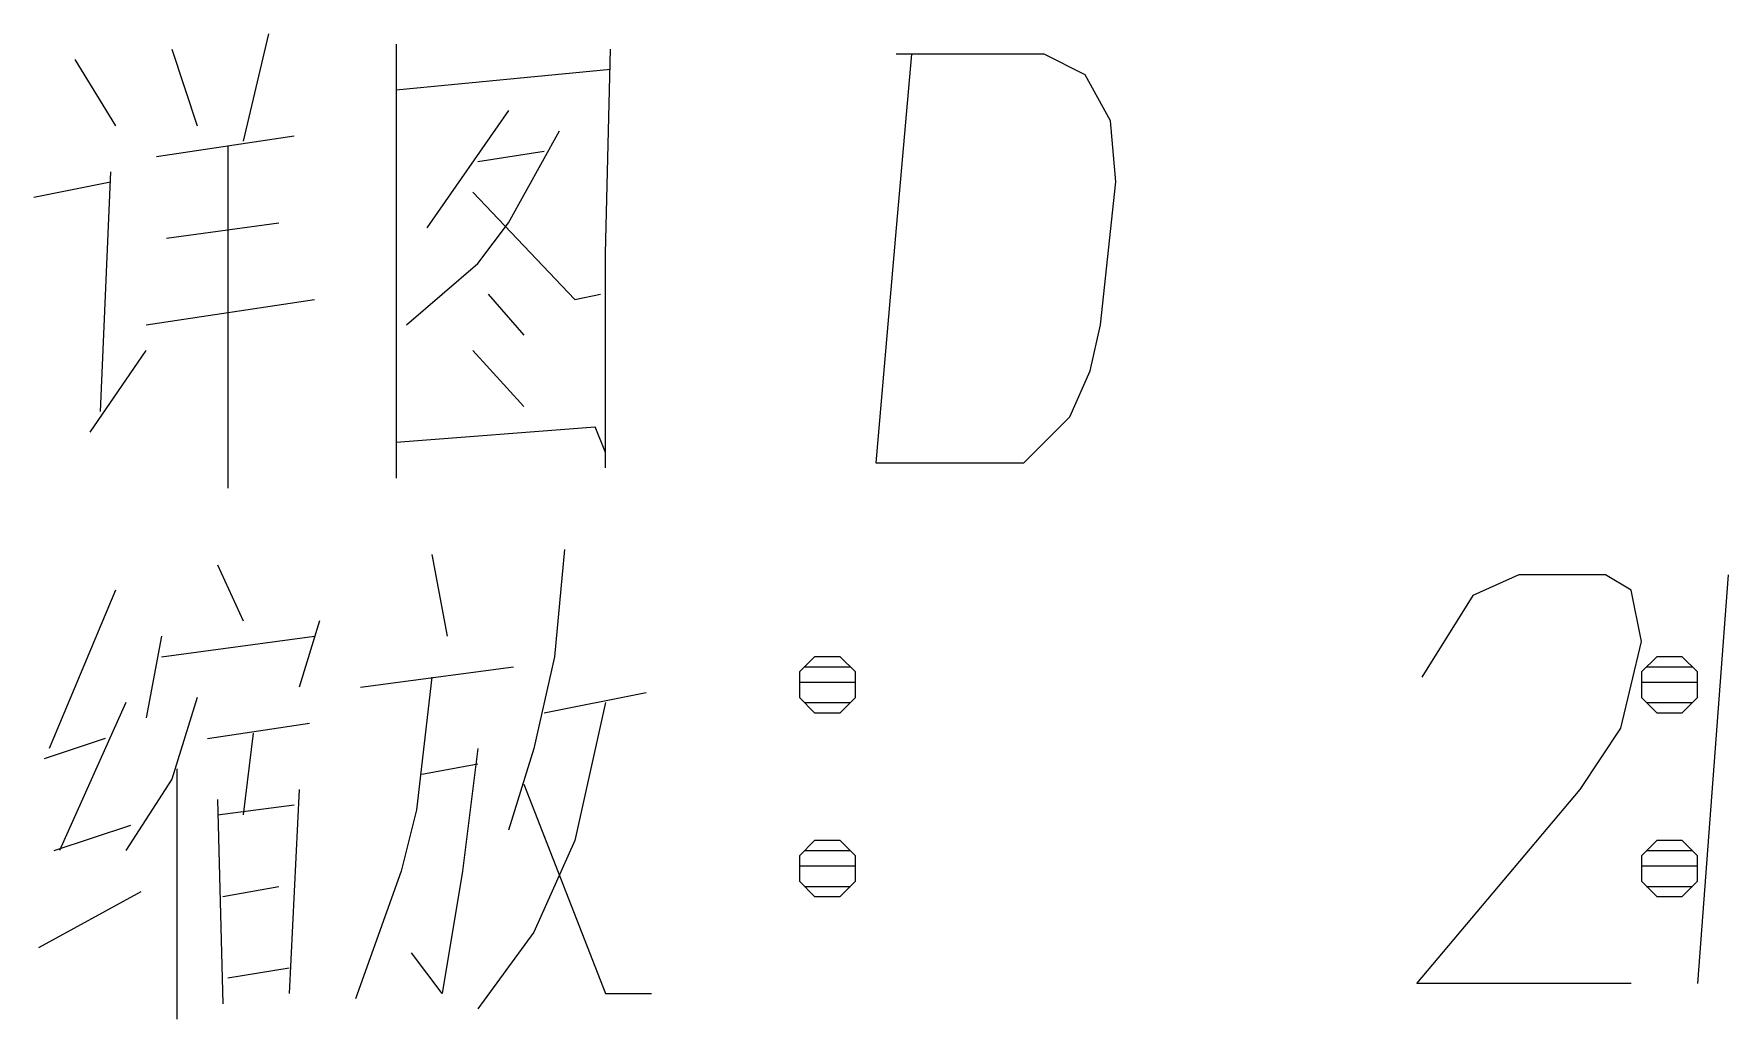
# Model space of a CAD drawing. Extents: x -214 to 8941, y -1198 to 2514.
# Drawn here: x 7657.76 to 7669.38, y 2097.31 to 2104.07 of the extents above; entities that cross this region are included whole.
import ezdxf

# ---------------------------------------------------------------- set-up
doc = ezdxf.new("R2010")
doc.units = 0

msp = doc.modelspace()

# ---------------------------------------------------------------- linework, layer by layer
at = {"color": 7, "lineweight": 13}
for points in [[(7659.3676, 2104.0692), (7659.1927, 2103.3342)], [(7658.7027, 2103.9642), (7658.8777, 2103.4392)], [(7660.2426, 2103.9992), (7660.2426, 2102.5292), (7660.2426, 2101.0242)], [(7660.2426, 2103.9642), (7660.2426, 2102.5642), (7660.2426, 2101.1642)], [(7661.6776, 2101.1992), (7661.6776, 2102.5642), (7661.7127, 2103.9642)], [(7663.5327, 2101.1292), (7664.5477, 2101.1292), (7664.8627, 2101.4442), (7665.0027, 2101.7592), (7665.0727, 2102.0742), (7665.1776, 2103.0542), (7665.1427, 2103.4742), (7664.9677, 2103.7892), (7664.6876, 2103.9292), (7663.6727, 2103.9292)], [(7663.7777, 2103.9292), (7663.6727, 2102.7392), (7663.5327, 2101.1292)], [(7658.0377, 2103.8942), (7658.3177, 2103.4392)], [(7661.7127, 2103.8242), (7660.2426, 2103.6842)], [(7661.0127, 2103.5442), (7660.4527, 2102.7392)], [(7658.5977, 2103.2292), (7659.5427, 2103.3692)], [(7661.0127, 2102.7742), (7661.3627, 2103.4042)], [(7659.0877, 2103.2992), (7659.0877, 2102.1442), (7659.0877, 2100.9542)], [(7660.8026, 2103.1942), (7661.2577, 2103.2642)], [(7658.2827, 2103.1242), (7658.2127, 2101.4792)], [(7657.7577, 2102.9492), (7658.2827, 2103.0542)], [(7660.7677, 2102.9842), (7661.4677, 2102.2492)], [(7658.6677, 2102.6692), (7659.4376, 2102.7742)], [(7660.8026, 2102.4942), (7661.0127, 2102.7742)], [(7660.3126, 2102.0742), (7660.8026, 2102.4942)], [(7658.5277, 2102.0742), (7659.6826, 2102.2492)], [(7660.8726, 2102.2842), (7661.1176, 2102.0042)], [(7661.4677, 2102.2492), (7661.6427, 2102.2842)], [(7658.1427, 2101.3392), (7658.5277, 2101.8992)], [(7660.7677, 2101.8992), (7661.1176, 2101.5142)], [(7660.2426, 2101.2692), (7661.6077, 2101.3742)], [(7661.6776, 2101.0942), (7661.6776, 2101.1992), (7661.6077, 2101.3742)], [(7660.4877, 2100.4992), (7660.5927, 2099.9392)], [(7661.3977, 2100.5342), (7661.3277, 2099.7992)], [(7659.0177, 2100.4292), (7659.1927, 2100.0442)], [(7668.7127, 2097.5592), (7667.2426, 2097.5592), (7668.3627, 2098.8892), (7668.6427, 2099.3092), (7668.7827, 2099.9042), (7668.7127, 2100.2542), (7668.5377, 2100.3592), (7667.9427, 2100.3592), (7667.6277, 2100.2192), (7667.2777, 2099.6592)], [(7669.3777, 2100.3592), (7669.2727, 2098.9592), (7669.1677, 2097.5592)], [(7658.3177, 2100.2542), (7657.8627, 2099.1692)], [(7659.7177, 2100.0442), (7659.5777, 2099.5892)], [(7658.6327, 2099.9392), (7658.5277, 2099.3792)], [(7658.6327, 2099.7992), (7659.6826, 2099.9392)], [(7661.3277, 2099.7992), (7661.1876, 2099.1692)], [(7660.4877, 2099.6592), (7660.3827, 2098.7492), (7660.2777, 2098.3292), (7659.9627, 2097.4542)], [(7659.9976, 2099.5892), (7661.0477, 2099.7292)], [(7663.0077, 2099.6242), (7663.3927, 2099.6242)], [(7663.0427, 2099.7292), (7663.3577, 2099.7292)], [(7668.7827, 2099.6242), (7669.1677, 2099.6242)], [(7668.8177, 2099.7292), (7669.1327, 2099.7292)], [(7658.8777, 2099.5192), (7658.7027, 2098.9592)], [(7661.2577, 2099.4142), (7661.9577, 2099.5542)], [(7658.3877, 2099.4842), (7657.9326, 2098.4692)], [(7661.6776, 2099.4842), (7661.4677, 2098.5392)], [(7663.0427, 2099.4842), (7663.3577, 2099.4842)], [(7668.8177, 2099.4842), (7669.1327, 2099.4842)], [(7658.9477, 2099.2392), (7659.6477, 2099.3442)], [(7659.2627, 2099.2742), (7659.1927, 2098.7142)], [(7658.2476, 2099.2392), (7657.8277, 2099.0992)], [(7660.8026, 2099.1692), (7660.6977, 2098.3292), (7660.5576, 2097.4892), (7660.3477, 2097.7692)], [(7661.1876, 2099.1692), (7661.0127, 2098.6092)], [(7660.4177, 2098.9942), (7660.8026, 2099.0642)], [(7658.7027, 2098.9592), (7658.3877, 2098.4692)], [(7658.7377, 2099.0292), (7658.7377, 2097.3142)], [(7661.1176, 2098.9242), (7661.6776, 2097.4892)], [(7659.0177, 2098.8192), (7659.0526, 2097.4192)], [(7659.5777, 2098.8892), (7659.5077, 2097.4892)], [(7659.0177, 2098.7142), (7659.5427, 2098.7842)], [(7657.8977, 2098.4692), (7658.4227, 2098.6442)], [(7661.4677, 2098.5392), (7661.1876, 2097.9092)], [(7663.0427, 2098.4692), (7663.3577, 2098.4692)], [(7668.8177, 2098.4692), (7669.1327, 2098.4692)], [(7663.0077, 2098.3642), (7663.3927, 2098.3642)], [(7668.7827, 2098.3642), (7669.1677, 2098.3642)], [(7659.0526, 2098.1542), (7659.4376, 2098.2242)], [(7663.0427, 2098.2242), (7663.3577, 2098.2242)], [(7668.8177, 2098.2242), (7669.1327, 2098.2242)], [(7657.7927, 2097.8042), (7658.4926, 2098.1892)], [(7661.1876, 2097.9092), (7660.8026, 2097.3842)], [(7659.5077, 2097.6642), (7659.0877, 2097.5942)], [(7661.6776, 2097.4892), (7661.9926, 2097.4892)]]:
    msp.add_lwpolyline(points, dxfattribs=at)
for points in [[(7663.1127, 2099.4142), (7663.2877, 2099.4142), (7663.3927, 2099.5192), (7663.3927, 2099.6942), (7663.2877, 2099.7992), (7663.1127, 2099.7992), (7663.0077, 2099.6942), (7663.0077, 2099.5192)], [(7668.8877, 2099.4142), (7669.0626, 2099.4142), (7669.1677, 2099.5192), (7669.1677, 2099.6942), (7669.0626, 2099.7992), (7668.8877, 2099.7992), (7668.7827, 2099.6942), (7668.7827, 2099.5192)], [(7663.1127, 2098.1542), (7663.2877, 2098.1542), (7663.3927, 2098.2592), (7663.3927, 2098.4342), (7663.2877, 2098.5392), (7663.1127, 2098.5392), (7663.0077, 2098.4342), (7663.0077, 2098.2592)], [(7668.8877, 2098.1542), (7669.0626, 2098.1542), (7669.1677, 2098.2592), (7669.1677, 2098.4342), (7669.0626, 2098.5392), (7668.8877, 2098.5392), (7668.7827, 2098.4342), (7668.7827, 2098.2592)]]:
    msp.add_lwpolyline(points, close=True, dxfattribs=at)

doc.saveas('drawing.dxf')
